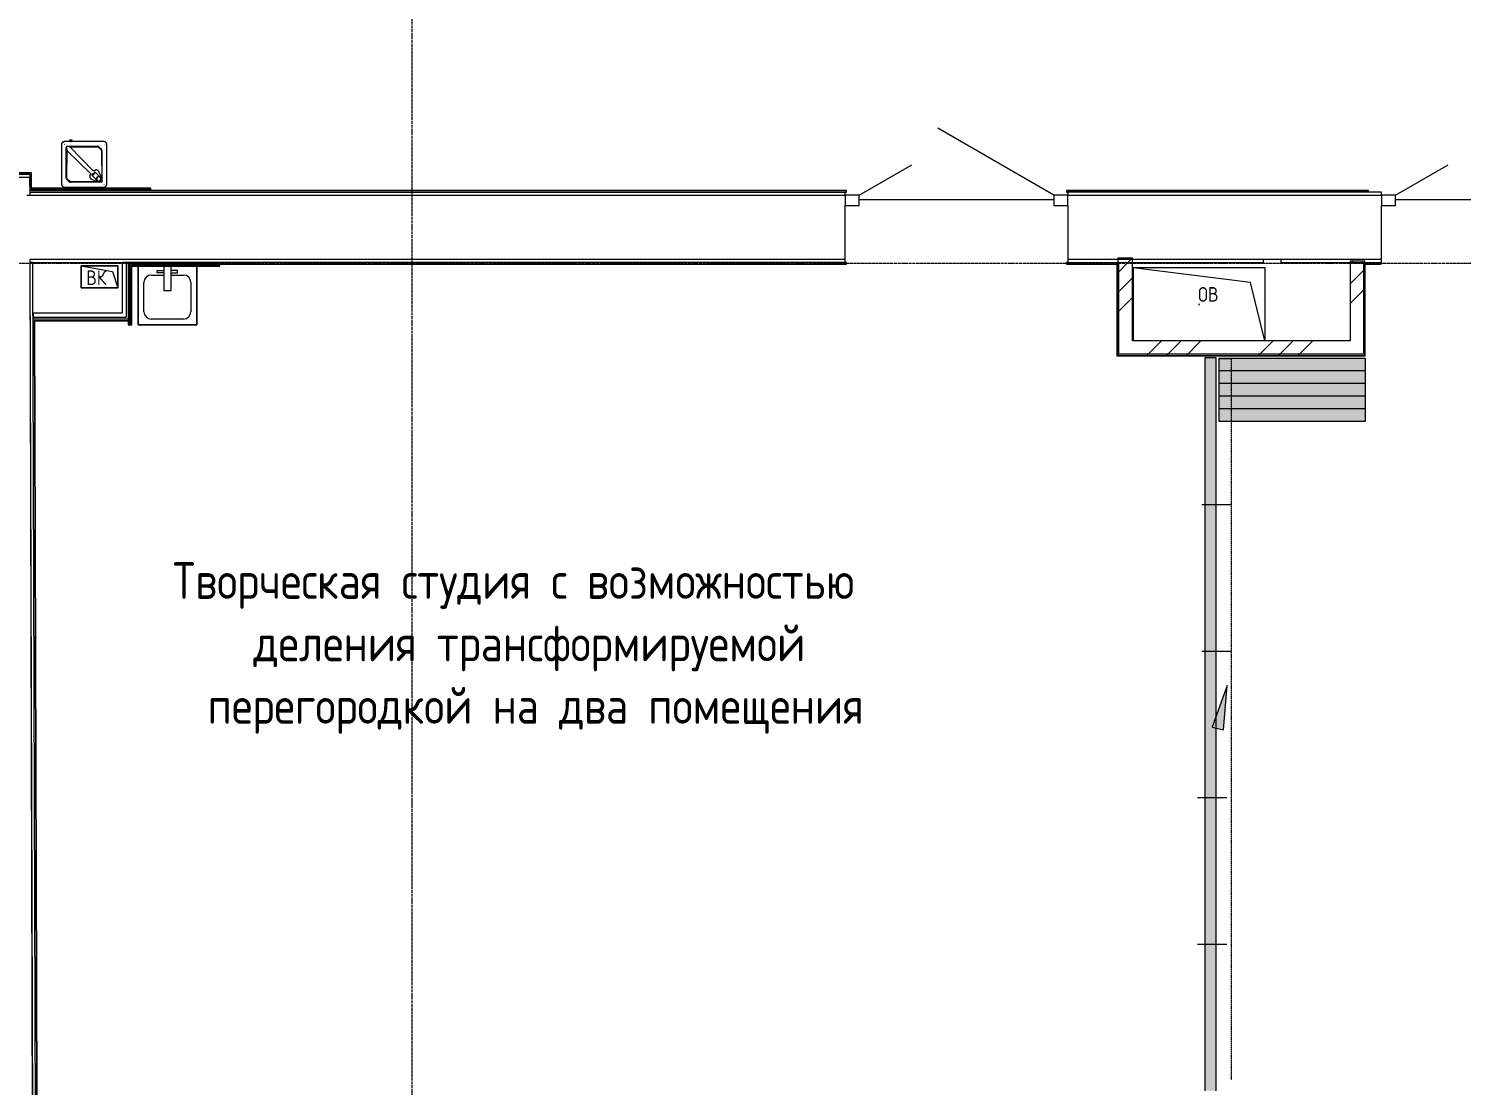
# Model space of a CAD drawing. Header units: millimetres. Extents: x -3929 to 624051, y 52832 to 514950.
# Drawn here: x 179190 to 188967, y 326614 to 333822 of the extents above; entities that cross this region are included whole.
import ezdxf

# ---------------------------------------------------------------- set-up
doc = ezdxf.new("R2010")
doc.units = ezdxf.units.MM
doc.linetypes.add('ADSK_Линия сетки', pattern=[25, 20, -2.5, 0, -2.5])
doc.linetypes.add('ADSK_Осевая', pattern=[14, 10, -2, 0, -2])
for name, color, linetype, lineweight in [('Аннотация', 7, 'Continuous', 18), ('Двери', 7, 'Continuous', 9), ('Марки помещений', 7, 'Continuous', 20), ('Обобщенные модели', 7, 'Continuous', 18), ('Оси', 253, 'Continuous', 9), ('Перекрытие', 7, 'Continuous', 18), ('Сантехника', 7, 'Continuous', 18), ('Стены внутренние', 7, 'Continuous', 18), ('Стены несущие', 7, 'Continuous', 30), ('Стены отделка', 7, 'Continuous', 30), ('Стены штриховка', 7, 'Continuous', 9), ('Узлы', 7, 'Continuous', 18)]:
    doc.layers.add(name, color=color, linetype=linetype, lineweight=lineweight)
doc.layers.add('Линии', color=7, linetype='Continuous', lineweight=9, true_color=0x00a600)
doc.layers.add('стояки', color=7, linetype='Continuous')
doc.styles.add('GOST Common_2', font='GOST_Common.ttf', dxfattribs={"width": 0.9, "height": 250})
doc.styles.add('GOST Common_4', font='GOST_Common.ttf', dxfattribs={"width": 0.9, "height": 200})

# ---------------------------------------------------------------- blocks, each defined once
blk = doc.blocks.new('3 этаж')
at = {"layer": 'Аннотация', "lineweight": 0}
blk.add_hatch(color=253, dxfattribs=at).paths.add_polyline_path([(378108, -80874.7), (378005.4, -81159.4), (378082.5, -81176.3)])
at = {"layer": 'Узлы', "lineweight": 0}
for points in [[(378032, -83639.2), (378032, -78639.2), (377956.4, -78639.2), (377956.4, -83639.2)], [(379050, -78726.5), (379052, -78726.5), (379052, -78642.5), (378052, -78642.5), (378052, -78726.5), (379048, -78726.5)], [(378948, -78812.5), (379052, -78812.5), (379052, -78728.5), (378052, -78728.5), (378052, -78812.5), (378496.7, -78812.5)], [(378948, -78898.5), (379052, -78898.5), (379052, -78814.5), (378052, -78814.5), (378052, -78898.5), (378496.7, -78898.5)], [(378948, -78984.5), (379052, -78984.5), (379052, -78900.5), (378052, -78900.5), (378052, -78984.5), (378496.7, -78984.5)], [(378948, -79070.5), (379052, -79070.5), (379052, -78986.5), (378052, -78986.5), (378052, -79070.5), (378496.7, -79070.5)]]:
    blk.add_hatch(color=253, dxfattribs=at).paths.add_polyline_path(points)
at = {"layer": 'Аннотация', "color": 253, "lineweight": 0}
for p, q in [((378108, -80874.7), (378005.4, -81159.4)), ((378082.5, -81176.3), (378108, -80874.7)), ((378005.4, -81159.4), (378082.5, -81176.3))]:
    blk.add_line(p, q, dxfattribs=at)
at = {"layer": 'Двери', "color": 253, "lineweight": 0}
for p, q in [((376926, -77529.2), (376133.6, -77071.7)), ((375596, -77529.2), (375955.4, -77321.7)), ((379257, -77529.2), (379616.4, -77321.7)), ((375501, -77529.2), (375501, -77599.2)), ((375596, -77529.2), (375501, -77529.2)), ((375501, -77599.2), (375596, -77599.2)), ((375596, -77599.2), (375596, -77529.2)), ((376926, -77529.2), (376926, -77599.2)), ((377021, -77529.2), (376926, -77529.2)), ((376926, -77599.2), (377021, -77599.2)), ((377021, -77599.2), (377021, -77529.2)), ((379162, -77529.2), (379162, -77599.2)), ((379257, -77529.2), (379162, -77529.2)), ((379162, -77599.2), (379257, -77599.2)), ((379257, -77599.2), (379257, -77529.2))]:
    blk.add_line(p, q, dxfattribs=at)
at = {"layer": 'Линии', "color": 253, "lineweight": 0}
for p, q in [((378032, -78639.2), (377956.4, -78639.2)), ((377956.4, -78639.2), (377956.4, -83639.2)), ((378032, -83639.2), (378032, -78639.2)), ((379052, -78642.5), (378052, -78642.5)), ((378052, -78642.5), (378052, -78726.5)), ((378056.4, -78644.6), (378136.4, -78644.6)), ((379052, -78726.5), (379052, -78642.5)), ((378052, -78726.5), (379052, -78726.5)), ((379052, -78728.5), (378052, -78728.5)), ((378052, -78728.5), (378052, -78812.5)), ((379052, -78812.5), (379052, -78728.5)), ((378052, -78812.5), (379052, -78812.5)), ((379052, -78814.5), (378052, -78814.5)), ((378052, -78814.5), (378052, -78898.5)), ((379052, -78898.5), (379052, -78814.5)), ((378052, -78898.5), (379052, -78898.5)), ((379052, -78900.5), (378052, -78900.5)), ((378052, -78900.5), (378052, -78984.5)), ((378052, -78984.5), (379052, -78984.5)), ((379052, -78986.5), (378052, -78986.5)), ((378052, -78986.5), (378052, -79070.5)), ((379052, -78984.5), (379052, -78900.5)), ((379052, -79070.5), (379052, -78986.5)), ((378052, -79070.5), (379052, -79070.5)), ((377934.2, -79639.2), (378134.2, -79639.2)), ((377934.2, -80639.2), (378134.2, -80639.2)), ((377905.7, -81639.2), (378105.7, -81639.2)), ((377905.7, -82639.2), (378105.7, -82639.2))]:
    blk.add_line(p, q, dxfattribs=at)
at = {"layer": 'Линии', "color": 253, "linetype": 'ADSK_Осевая', "lineweight": 0}
blk.add_line((378134.2, -78644.6), (378134.2, -83564.6), dxfattribs=at)
blk.add_line((378134.2, -78644.6), (378134.2, -83564.6), dxfattribs=at)
at = {"layer": 'Обобщенные модели', "color": 253, "lineweight": 0}
for p, q in [((370288, -78162.2), (370288, -78012.2)), ((370288, -78012.2), (370538, -78012.2)), ((370288, -78012.2), (370500.5, -78049.7)), ((370538, -78012.2), (370288, -78012.2)), ((370288, -78012.2), (370288, -78162.2)), ((370538, -78012.2), (370538, -78162.2)), ((370538, -78162.2), (370538, -78012.2)), ((370500.5, -78049.7), (370538, -78162.2)), ((377466.2, -78024.6), (377466.2, -78524.2)), ((378366.2, -78024.6), (377466.2, -78024.6)), ((378266.2, -78124.6), (377466.2, -78024.6)), ((377466.2, -78024.6), (377466.2, -78524.2)), ((378366.2, -78024.6), (377466.2, -78024.6)), ((378366.2, -78524.2), (378366.2, -78024.6)), ((378366.2, -78524.2), (378366.2, -78024.6)), ((370538, -78162.2), (370288, -78162.2)), ((370288, -78162.2), (370538, -78162.2)), ((378366.1, -78524.2), (378266.2, -78124.6))]:
    blk.add_line(p, q, dxfattribs=at)
for centre, start, end in [((370413, -78087.2), 90, 270), ((370413, -78087.2), 105, 180), ((370413, -78087.2), 210, 270), ((370413, -78087.2), 270, 90), ((370413, -78087.2), 330, 75), ((377916.2, -78274.6), 0, 180), ((377916.2, -78274.6), 60, 180), ((377916.2, -78274.6), 180, 0), ((377916.2, -78274.6), 180, 285), ((377916.2, -78274.6), 15, 30)]:
    blk.add_arc(centre, 2.5, start, end, dxfattribs=at)
at = {"layer": 'Оси', "color": 253, "linetype": 'ADSK_Линия сетки', "lineweight": 0}
for p, q in [((372547.6, -89970), (372547.6, -65189.4)), ((351838.9, -77992.4), (418402.9, -77992.4))]:
    blk.add_line(p, q, dxfattribs=at)
at = {"layer": 'Перекрытие', "color": 253, "lineweight": 0}
for p, q in [((375596, -77559.8), (376926, -77559.8)), ((379257, -77559.8), (380587, -77559.8))]:
    blk.add_line(p, q, dxfattribs=at)
at = {"layer": 'Сантехника', "color": 253, "lineweight": 0}
for p, q in [((370153.1, -77183.3), (370153, -77184.1)), ((370153, -77184.1), (370153, -77184.9)), ((370153, -77184.9), (370153, -77185.2)), ((370153, -77185.2), (370153, -77453.2)), ((370153.2, -77182.4), (370153.1, -77183.3)), ((370153.3, -77181.6), (370153.2, -77182.4)), ((370153.5, -77180.8), (370153.3, -77181.6)), ((370153.7, -77179.9), (370153.5, -77180.8)), ((370153.9, -77179.1), (370153.7, -77179.9)), ((370154.2, -77178.3), (370153.9, -77179.1)), ((370154.4, -77177.5), (370154.2, -77178.3)), ((370154.8, -77176.8), (370154.4, -77177.5)), ((370155.1, -77176), (370154.8, -77176.8)), ((370155.5, -77175.3), (370155.1, -77176)), ((370155.9, -77174.5), (370155.5, -77175.3)), ((370156.3, -77173.8), (370155.9, -77174.5)), ((370156.8, -77173.1), (370156.3, -77173.8)), ((370157.3, -77172.4), (370156.8, -77173.1)), ((370157.8, -77171.8), (370157.3, -77172.4)), ((370158.4, -77171.1), (370157.8, -77171.8)), ((370159, -77170.5), (370158.4, -77171.1)), ((370159.6, -77169.9), (370159, -77170.5)), ((370160.2, -77169.4), (370159.6, -77169.9)), ((370160.8, -77168.8), (370160.2, -77169.4)), ((370161.5, -77168.3), (370160.8, -77168.8)), ((370162.2, -77167.8), (370161.5, -77168.3)), ((370162.9, -77167.4), (370162.2, -77167.8)), ((370163.6, -77166.9), (370162.9, -77167.4)), ((370164.3, -77166.5), (370163.6, -77166.9)), ((370165.1, -77166.2), (370164.3, -77166.5)), ((370165.8, -77165.8), (370165.1, -77166.2)), ((370166.6, -77165.5), (370165.8, -77165.8)), ((370167.4, -77165.2), (370166.6, -77165.5)), ((370168.2, -77165), (370167.4, -77165.2)), ((370169, -77164.8), (370168.2, -77165)), ((370169.8, -77164.6), (370169, -77164.8)), ((370170.7, -77164.4), (370169.8, -77164.6)), ((370171.5, -77164.3), (370170.7, -77164.4)), ((370172.3, -77164.2), (370171.5, -77164.3)), ((370171.7, -77182.2), (370173.5, -77182.2)), ((370173.2, -77164.2), (370172.3, -77164.2)), ((370174, -77164.2), (370173.2, -77164.2)), ((370442, -77164.2), (370174, -77164.2)), ((370186.4, -77412.9), (370186.4, -77203.4)), ((370187.6, -77203.4), (370187.6, -77211.3)), ((370187.6, -77211.3), (370187.6, -77211.9)), ((370187.6, -77211.9), (370187.6, -77212.5)), ((370187.6, -77212.5), (370187.7, -77213.1)), ((370187.7, -77213.1), (370187.8, -77213.6)), ((370187.8, -77213.6), (370187.9, -77214.1)), ((370187.9, -77214.1), (370188, -77214.4)), ((370188, -77214.4), (370192.6, -77226.4)), ((370190.6, -77412.9), (370192.6, -77226.4)), ((370192.6, -77226.4), (370351.9, -77380.9)), ((370194.6, -77195.2), (370399.4, -77195.2)), ((370198.3, -77196.4), (370194.6, -77196.4)), ((370194.8, -77195.2), (370196, -77196.4)), ((370196, -77196.4), (370194.8, -77195.2)), ((370198.9, -77196.4), (370198.3, -77196.4)), ((370199.5, -77196.4), (370198.9, -77196.4)), ((370200, -77196.5), (370199.5, -77196.4)), ((370200.6, -77196.5), (370200, -77196.5)), ((370201, -77196.6), (370200.6, -77196.5)), ((370201.4, -77196.7), (370201, -77196.6)), ((370213.5, -77201.4), (370201.4, -77196.7)), ((370208, -77164.1), (370206.5, -77164.1)), ((370207.8, -77154.1), (370208.4, -77154.7)), ((370217.5, -77154.1), (370207.8, -77154.1)), ((370208.4, -77154.7), (370207.8, -77155.3)), ((370207.8, -77155.3), (370208.4, -77155.9)), ((370217.5, -77155.3), (370207.8, -77155.3)), ((370208.4, -77155.9), (370207.8, -77156.5)), ((370207.8, -77156.5), (370208.4, -77157.1)), ((370217.5, -77156.5), (370207.8, -77156.5)), ((370208.4, -77157.1), (370207.8, -77157.7)), ((370207.8, -77157.7), (370208.4, -77158.3)), ((370217.5, -77157.7), (370207.8, -77157.7)), ((370208.4, -77158.3), (370207.8, -77158.9)), ((370207.8, -77158.9), (370208.4, -77159.5)), ((370217.5, -77158.9), (370207.8, -77158.9)), ((370208.4, -77159.5), (370207.8, -77160.1)), ((370207.8, -77160.1), (370208.4, -77160.7)), ((370217.5, -77160.1), (370207.8, -77160.1)), ((370208.4, -77160.7), (370207.8, -77161.3)), ((370207.8, -77161.3), (370208.4, -77161.9)), ((370217.5, -77161.3), (370207.8, -77161.3)), ((370208.4, -77161.9), (370207.8, -77162.5)), ((370207.8, -77162.5), (370208.4, -77163.1)), ((370217.5, -77162.5), (370207.8, -77162.5)), ((370208.4, -77163.1), (370207.8, -77163.7)), ((370207.8, -77163.7), (370208.4, -77164.3)), ((370217.5, -77163.7), (370207.8, -77163.7)), ((370207.8, -77164.1), (370209.1, -77164.1)), ((370217.5, -77154.7), (370208.4, -77154.7)), ((370217.5, -77155.9), (370208.4, -77155.9)), ((370217.5, -77157.1), (370208.4, -77157.1)), ((370217.5, -77158.3), (370208.4, -77158.3)), ((370217.5, -77159.5), (370208.4, -77159.5)), ((370217.5, -77160.7), (370208.4, -77160.7)), ((370217.5, -77161.9), (370208.4, -77161.9)), ((370217.5, -77163.1), (370208.4, -77163.1)), ((370210, -77154.1), (370217.5, -77154.1)), ((370214.8, -77164.1), (370212, -77164.1)), ((370213.5, -77201.4), (370399.4, -77199.8)), ((370370, -77362.8), (370213.5, -77201.4)), ((370215.3, -77164.1), (370219.7, -77164.1)), ((370215.3, -77164.1), (370219.7, -77164.1)), ((370217.5, -77154.1), (370225, -77154.1)), ((370227.2, -77154.1), (370217.5, -77154.1)), ((370226.7, -77154.7), (370217.5, -77154.7)), ((370227.2, -77155.3), (370217.5, -77155.3)), ((370226.7, -77155.9), (370217.5, -77155.9)), ((370227.2, -77156.5), (370217.5, -77156.5)), ((370226.7, -77157.1), (370217.5, -77157.1)), ((370227.2, -77157.7), (370217.5, -77157.7)), ((370226.7, -77158.3), (370217.5, -77158.3)), ((370227.2, -77158.9), (370217.5, -77158.9)), ((370226.7, -77159.5), (370217.5, -77159.5)), ((370227.2, -77160.1), (370217.5, -77160.1)), ((370226.7, -77160.7), (370217.5, -77160.7)), ((370227.2, -77161.3), (370217.5, -77161.3)), ((370226.7, -77161.9), (370217.5, -77161.9)), ((370227.2, -77162.5), (370217.5, -77162.5)), ((370226.7, -77163.1), (370217.5, -77163.1)), ((370227.2, -77163.7), (370217.5, -77163.7)), ((370223, -77164.1), (370220.3, -77164.1)), ((370225.9, -77164.1), (370227.2, -77164.1)), ((370226.7, -77154.7), (370227.2, -77154.1)), ((370227.2, -77155.3), (370226.7, -77154.7)), ((370226.7, -77155.9), (370227.2, -77155.3)), ((370227.2, -77156.5), (370226.7, -77155.9)), ((370226.7, -77157.1), (370227.2, -77156.5)), ((370227.2, -77157.7), (370226.7, -77157.1)), ((370226.7, -77158.3), (370227.2, -77157.7)), ((370227.2, -77158.9), (370226.7, -77158.3)), ((370226.7, -77159.5), (370227.2, -77158.9)), ((370227.2, -77160.1), (370226.7, -77159.5)), ((370226.7, -77160.7), (370227.2, -77160.1)), ((370227.2, -77161.3), (370226.7, -77160.7)), ((370226.7, -77161.9), (370227.2, -77161.3)), ((370227.2, -77162.5), (370226.7, -77161.9)), ((370226.7, -77163.1), (370227.2, -77162.5)), ((370227.2, -77163.7), (370226.7, -77163.1)), ((370226.7, -77164.3), (370227.2, -77163.7)), ((370228.5, -77164.1), (370227, -77164.1)), ((370406.1, -77202.5), (370422.5, -77218.5)), ((370409.3, -77199.3), (370425.5, -77215.5)), ((370425.5, -77225.4), (370427.8, -77438.9)), ((370429.6, -77225.4), (370429.6, -77440.8)), ((370442.2, -77164.2), (370442, -77164.2)), ((370443.1, -77164.2), (370442.2, -77164.2)), ((370443.9, -77164.2), (370443.1, -77164.2)), ((370444.8, -77164.3), (370443.9, -77164.2)), ((370445.6, -77164.5), (370444.8, -77164.3)), ((370445, -77184.6), (370445, -77182.8)), ((370446.4, -77164.6), (370445.6, -77164.5)), ((370445.9, -77182.2), (370447.5, -77182.2)), ((370447.2, -77164.8), (370446.4, -77164.6)), ((370448, -77165), (370447.2, -77164.8)), ((370447.8, -77182.8), (370447.8, -77184)), ((370448.8, -77165.3), (370448, -77165)), ((370449.6, -77165.6), (370448.8, -77165.3)), ((370450.4, -77165.9), (370449.6, -77165.6)), ((370451.2, -77166.3), (370450.4, -77165.9)), ((370451.9, -77166.6), (370451.2, -77166.3)), ((370452.7, -77167), (370451.9, -77166.6)), ((370453.4, -77167.5), (370452.7, -77167)), ((370454.1, -77168), (370453.4, -77167.5)), ((370454.7, -77168.4), (370454.1, -77168)), ((370455.4, -77169), (370454.7, -77168.4)), ((370456, -77169.5), (370455.4, -77169)), ((370456.7, -77170.1), (370456, -77169.5)), ((370457.2, -77170.7), (370456.7, -77170.1)), ((370457.8, -77171.3), (370457.2, -77170.7)), ((370458.3, -77171.9), (370457.8, -77171.3)), ((370458.9, -77172.6), (370458.3, -77171.9)), ((370459.4, -77173.3), (370458.9, -77172.6)), ((370459.8, -77174), (370459.4, -77173.3)), ((370460.2, -77174.7), (370459.8, -77174)), ((370460.6, -77175.5), (370460.2, -77174.7)), ((370461, -77176.2), (370460.6, -77175.5)), ((370461.4, -77177), (370461, -77176.2)), ((370461.7, -77177.8), (370461.4, -77177)), ((370462, -77178.5), (370461.7, -77177.8)), ((370462.2, -77179.4), (370462, -77178.5)), ((370462.4, -77180.2), (370462.2, -77179.4)), ((370462.6, -77181), (370462.4, -77180.2)), ((370462.8, -77181.8), (370462.6, -77181)), ((370462.9, -77182.6), (370462.8, -77181.8)), ((370463, -77183.5), (370462.9, -77182.6)), ((370463, -77184.3), (370463, -77183.5)), ((370463, -77185.2), (370463, -77184.3)), ((370463, -77453.2), (370463, -77185.2)), ((370204.3, -77436.7), (370190.5, -77422.8)), ((370207.1, -77433.9), (370193.4, -77419.9)), ((370358, -77419.7), (370391.4, -77434.7)), ((370362, -77394.3), (370362.1, -77393.7)), ((370362.1, -77394.8), (370362, -77394.3)), ((370362.1, -77393.7), (370362.4, -77393.1)), ((370362.2, -77395.3), (370362.1, -77394.8)), ((370362.5, -77395.7), (370362.2, -77395.3)), ((370362.4, -77393.1), (370366, -77387.2)), ((370362.5, -77395.6), (370365.4, -77398.5)), ((370365.6, -77398.3), (370362.5, -77395.7)), ((370366, -77387.2), (370370.7, -77381.8)), ((370370.7, -77381.8), (370376.1, -77377.2)), ((370382.7, -77415.1), (370374.8, -77407.1)), ((370376.1, -77377.2), (370381.9, -77373.5)), ((370381.9, -77373.5), (370382.5, -77373.3)), ((370382.5, -77373.3), (370383.1, -77373.2)), ((370384.2, -77416.6), (370382.7, -77415.1)), ((370383.1, -77373.2), (370383.7, -77373.2)), ((370383.7, -77373.2), (370384.2, -77373.4)), ((370384.2, -77373.4), (370384.5, -77373.7)), ((370393.4, -77425.8), (370384.2, -77416.6)), ((370387.4, -77376.6), (370384.4, -77373.6)), ((370384.5, -77373.7), (370387.2, -77376.8)), ((370393.6, -77429.5), (370389.4, -77414)), ((370389.6, -77413), (370401.1, -77401)), ((370390.5, -77415.1), (370394.7, -77430.6)), ((370402.2, -77402.2), (370390.8, -77414.2)), ((370393.8, -77429.9), (370395, -77431)), ((370395.1, -77385), (370398.4, -77388.3)), ((370396, -77385.9), (370403.9, -77393.8)), ((370402, -77400.7), (370417.8, -77404.2)), ((370418.9, -77405.3), (370403.1, -77401.9)), ((370403.9, -77393.8), (370405.5, -77395.4)), ((370405.5, -77395.4), (370414.1, -77404)), ((370423.6, -77402.5), (370408.6, -77369.1)), ((370412.2, -77434.4), (370423.6, -77422.4)), ((370419.4, -77405.6), (370418.3, -77404.4)), ((370423.8, -77421.5), (370419.6, -77406)), ((370153, -77453.2), (370153, -77454)), ((370153, -77454), (370153.1, -77454.8)), ((370153.1, -77454.8), (370153.2, -77455.7)), ((370153.2, -77455.7), (370153.3, -77456.5)), ((370153.3, -77456.5), (370153.4, -77457.3)), ((370153.4, -77457.3), (370153.6, -77458.1)), ((370153.6, -77458.1), (370153.8, -77459)), ((370153.8, -77459), (370154.1, -77459.8)), ((370154.1, -77459.8), (370154.4, -77460.6)), ((370154.4, -77460.6), (370154.7, -77461.3)), ((370154.7, -77461.3), (370155, -77462.1)), ((370155, -77462.1), (370155.4, -77462.9)), ((370155.4, -77462.9), (370155.8, -77463.6)), ((370155.8, -77463.6), (370156.2, -77464.3)), ((370156.2, -77464.3), (370156.7, -77465)), ((370156.7, -77465), (370157.2, -77465.7)), ((370157.2, -77465.7), (370157.7, -77466.4)), ((370157.7, -77466.4), (370158.2, -77467)), ((370158.2, -77467), (370158.8, -77467.6)), ((370158.8, -77467.6), (370159.4, -77468.2)), ((370159.4, -77468.2), (370160, -77468.8)), ((370160, -77468.8), (370160.6, -77469.3)), ((370160.6, -77469.3), (370161.3, -77469.9)), ((370161.3, -77469.9), (370162, -77470.4)), ((370162, -77470.4), (370162.7, -77470.8)), ((370162.7, -77470.8), (370163.4, -77471.3)), ((370163.4, -77471.3), (370164.1, -77471.7)), ((370164.1, -77471.7), (370164.9, -77472.1)), ((370164.9, -77472.1), (370165.6, -77472.4)), ((370165.6, -77472.4), (370166.4, -77472.7)), ((370166.4, -77472.7), (370167.2, -77473)), ((370167.2, -77473), (370168, -77473.3)), ((370168, -77473.3), (370168.8, -77473.5)), ((370168.3, -77454.4), (370168.3, -77455.5)), ((370170.1, -77456.2), (370168.5, -77456.2)), ((370168.8, -77473.5), (370169.6, -77473.7)), ((370169.6, -77473.7), (370170.5, -77473.8)), ((370170.5, -77473.8), (370171.3, -77474)), ((370171, -77453.7), (370171, -77455.5)), ((370171.3, -77474), (370172.1, -77474.1)), ((370172.1, -77474.1), (370173, -77474.1)), ((370173, -77474.1), (370173.8, -77474.2)), ((370173.8, -77474.2), (370174, -77474.2)), ((370174, -77474.2), (370442, -77474.2)), ((370427.8, -77438.9), (370214.2, -77437)), ((370429.6, -77440.8), (370214.2, -77440.8)), ((370395.4, -77431.3), (370411.2, -77434.7)), ((370427.8, -77438.9), (370429.6, -77440.8)), ((370442, -77474.2), (370442.9, -77474.1)), ((370444.4, -77456.2), (370442.5, -77456.2)), ((370442.9, -77474.1), (370443.7, -77474.1)), ((370443.7, -77474.1), (370444.5, -77474)), ((370444.5, -77474), (370445.4, -77473.9)), ((370445.4, -77473.9), (370446.2, -77473.7)), ((370446.2, -77473.7), (370447, -77473.6)), ((370447, -77473.6), (370447.8, -77473.3)), ((370447.8, -77473.3), (370448.6, -77473.1)), ((370448.6, -77473.1), (370449.4, -77472.8)), ((370449.4, -77472.8), (370450.2, -77472.5)), ((370450.2, -77472.5), (370451, -77472.2)), ((370451, -77472.2), (370451.7, -77471.8)), ((370451.7, -77471.8), (370452.5, -77471.4)), ((370452.5, -77471.4), (370453.2, -77470.9)), ((370453.2, -77470.9), (370453.9, -77470.5)), ((370453.9, -77470.5), (370454.6, -77470)), ((370454.6, -77470), (370455.2, -77469.5)), ((370455.2, -77469.5), (370455.9, -77468.9)), ((370455.9, -77468.9), (370456.5, -77468.4)), ((370456.5, -77468.4), (370457.1, -77467.8)), ((370457.1, -77467.8), (370457.7, -77467.2)), ((370457.7, -77467.2), (370458.2, -77466.5)), ((370458.2, -77466.5), (370458.7, -77465.9)), ((370458.7, -77465.9), (370459.2, -77465.2)), ((370459.2, -77465.2), (370459.7, -77464.5)), ((370459.7, -77464.5), (370460.1, -77463.8)), ((370460.1, -77463.8), (370460.5, -77463.1)), ((370460.5, -77463.1), (370460.9, -77462.3)), ((370460.9, -77462.3), (370461.3, -77461.5)), ((370461.3, -77461.5), (370461.6, -77460.8)), ((370461.6, -77460.8), (370461.9, -77460)), ((370461.9, -77460), (370462.1, -77459.2)), ((370462.1, -77459.2), (370462.4, -77458.4)), ((370462.4, -77458.4), (370462.6, -77457.5)), ((370462.6, -77457.5), (370462.7, -77456.7)), ((370462.7, -77456.7), (370462.8, -77455.9)), ((370462.8, -77455.9), (370462.9, -77455.1)), ((370462.9, -77455.1), (370463, -77454.2)), ((370463, -77453.4), (370463, -77453.2)), ((370463, -77454.2), (370463, -77453.4)), ((370676.2, -78014.8), (370676.2, -78414.2)), ((370676.2, -78414.2), (370676.2, -78014.8)), ((370851.2, -78014.8), (370851.2, -78179.2)), ((370901.2, -78179.2), (370901.2, -78014.8)), ((371076.2, -78414.2), (371076.2, -78014.8)), ((371076.2, -78014.8), (371076.2, -78414.2)), ((370766.2, -78074.2), (370851.2, -78074.2)), ((370806.2, -78044.2), (370851.2, -78044.2)), ((370806.2, -78059.2), (370806.2, -78044.2)), ((370851.2, -78059.2), (370806.2, -78059.2)), ((370946.2, -78044.2), (370901.2, -78044.2)), ((370901.2, -78059.2), (370946.2, -78059.2)), ((370901.2, -78074.2), (370986.2, -78074.2)), ((370946.2, -78059.2), (370946.2, -78044.2)), ((370716.2, -78324.2), (370716.2, -78124.2)), ((370851.2, -78179.2), (370901.2, -78179.2)), ((371036.2, -78124.2), (371036.2, -78324.2)), ((370986.2, -78374.2), (370766.2, -78374.2)), ((370676.2, -78414.2), (371076.2, -78414.2)), ((371076.2, -78414.2), (370676.2, -78414.2))]:
    blk.add_line(p, q, dxfattribs=at)
for centre, radius, start, end in [((370174, -77185.2), 21, 140.28399, 180), ((370174, -77185.2), 21, 113.6771, 135.81499), ((370171, -77179.7), 13, 122.03461, 132.06008), ((370174, -77185.2), 21, 102.50393, 111.37371), ((370174, -77185.2), 21, 90, 97.61716), ((370194.6, -77203.4), 8.25, 90, 180), ((370194.6, -77203.4), 7.05, 90, 180), ((370399.4, -77209.2), 14, 45, 90), ((370415.6, -77225.4), 14, 0, 45), ((370442, -77185.2), 21, 50.28399, 90), ((370442, -77185.2), 21, 23.6771, 45.81499), ((370442, -77185.2), 21, 12.50393, 21.37371), ((370442, -77185.2), 21, 0, 7.61716), ((370200.4, -77412.9), 14, 180, 225), ((370174, -77453.2), 21, 180, 187.61716), ((370174, -77453.2), 21, 192.50393, 201.37371), ((370174, -77453.2), 21, 203.6771, 225.81499), ((370174, -77453.2), 21, 232.28586, 270), ((370214.2, -77426.8), 14, 225, 270), ((370442, -77453.2), 21, 270, 277.61716), ((370442, -77453.2), 21, 282.50393, 291.37371), ((370442, -77453.2), 21, 293.6771, 315.81499), ((370445, -77458.7), 13, 302.03461, 312.06008), ((370442, -77453.2), 21, 320.28399, 0), ((370766.2, -78124.2), 50, 90, 180), ((370986.2, -78124.2), 50, 0, 90), ((370766.2, -78324.2), 50, 180, 270), ((370986.2, -78324.2), 50, 270, 0)]:
    blk.add_arc(centre, radius, start, end, dxfattribs=at)
for centre, major_axis, ratio, start_param, end_param in [((370367.6, -77396.4), (2.12, 2.12), 0.669131, 2.016204, 3.199065), ((370388.9, -77400), (22.7, 22.7), 0.669131, 1.125389, 2.016204), ((370143.9, -77638), (230.9, 230.9), 0.669131, 0, 0.057472), ((370385.3, -77378.7), (2.12, 2.12), 0.669131, 6.225713, 7.408574), ((370626.9, -77155), (230.9, 230.9), 0.669131, 3.08412, 3.141593), ((370390.3, -77413.7), (0.707, 0.707), 0.951057, 1.595877, 2.643074), ((370391.5, -77414.8), (0.707, 0.707), 0.951057, 1.595877, 2.643074), ((370407.2, -77418.3), (10.9, 10.9), 0.951057, 1.570796, 4.712389), ((370407.2, -77418.3), (10.9, 10.9), 0.951057, 4.712389, 7.853982), ((370401.7, -77401.7), (0.707, 0.707), 0.951057, 0.548679, 1.595877), ((370402.9, -77402.8), (0.707, 0.707), 0.951057, 0.548679, 1.595877), ((370418.7, -77406.3), (0.707, 0.707), 0.951057, 5.784667, 6.831864), ((370422.9, -77421.8), (0.707, 0.707), 0.951057, 4.737469, 5.784667), ((370395.7, -77430.3), (0.691, 0.691), 0.951057, 2.643074, 3.690272), ((370411.5, -77433.8), (0.707, 0.707), 0.951057, 3.690272, 4.737469)]:
    blk.add_ellipse(centre, major_axis=major_axis, ratio=ratio, start_param=start_param, end_param=end_param, dxfattribs=at)
for points in [[(370399.4, -77199.8), (370400.3, -77199.8), (370401.9, -77200), (370404.2, -77200.9), (370405.5, -77201.9), (370406.1, -77202.5)], [(370422.5, -77218.5), (370423.2, -77219.1), (370424.2, -77220.4), (370425.3, -77222.8), (370425.5, -77224.5), (370425.5, -77225.4)], [(370193.4, -77419.9), (370192.8, -77419.3), (370191.8, -77417.9), (370190.8, -77415.5), (370190.6, -77413.8), (370190.6, -77412.9)], [(370352, -77387.6), (370350.8, -77388.8), (370348.9, -77391.3), (370346.9, -77395.7), (370346.1, -77400.4), (370346.4, -77405.3), (370347.8, -77409.9), (370350.3, -77414), (370353.8, -77417.4), (370356.5, -77419), (370358, -77419.7)], [(370379.8, -77360.4), (370378.6, -77361.1), (370377.6, -77361.9), (370376.6, -77362.9)], [(370408.6, -77369.1), (370408, -77367.6), (370406.3, -77364.9), (370402.9, -77361.4), (370398.8, -77358.9), (370394.3, -77357.5), (370389.5, -77357.1), (370384.7, -77357.9), (370381.8, -77359.2), (370380.4, -77360)], [(370214.2, -77437), (370213.3, -77437), (370211.6, -77436.7), (370209.1, -77435.7), (370207.7, -77434.6), (370207.1, -77433.9)]]:
    blk.add_open_spline(points, degree=3, dxfattribs=at)
for points, knots in [([(370351.9, -77380.9), (370352.5, -77381.4), (370353.2, -77382.5), (370353.4, -77384.2), (370353.2, -77385.9), (370352.6, -77387), (370352, -77387.6)], [-1, -1, -1, -1, -0.666667, -0.5, -0.333333, 0, 0, 0, 0]), ([(370376.6, -77362.9), (370376, -77363.5), (370374.9, -77364.1), (370373.3, -77364.3), (370371.6, -77364), (370370.6, -77363.4), (370370, -77362.8)], [-1, -1, -1, -1, -0.666667, -0.5, -0.333333, 0, 0, 0, 0]), ([(370412.6, -77434.1), (370413.1, -77433.8), (370417, -77431.7), (370420.8, -77427.8), (370423.1, -77423.6), (370423.4, -77422.8)], [-0.6261625, -0.6261625, -0.6261625, -0.6261625, -0.6, -0.4, -0.3568135, -0.3568135, -0.3568135, -0.3568135]), ([(370424, -77421.5), (370424.2, -77420.9), (370425.1, -77418.5), (370425.9, -77414), (370425.6, -77408), (370424.4, -77404.3), (370423.6, -77402.5)], [-0.3326134, -0.3326134, -0.3326134, -0.3326134, -0.3, -0.2, -0.1, 0, 0, 0, 0]), ([(370391.4, -77434.7), (370393.2, -77435.5), (370396.9, -77436.7), (370403.7, -77437.1), (370408.5, -77435.9), (370411.1, -77434.8)], [-1, -1, -1, -1, -0.9, -0.8, -0.6559474, -0.6559474, -0.6559474, -0.6559474])]:
    blk.add_open_spline(points, degree=3, knots=knots, dxfattribs=at)
at = {"layer": 'Стены внутренние', "color": 253, "linetype": 'Continuous', "lineweight": 0}
for p, q in [((377362.2, -78058.2), (377451.2, -77969.2)), ((378948, -77999), (378967.9, -77979.2)), ((377362.2, -78193.1), (377462.2, -78093.1)), ((378948, -78133.9), (379048, -78033.9)), ((378948, -78268.9), (379048, -78168.9)), ((377362.2, -78328), (377462.2, -78228)), ((377559.5, -78624.2), (377659.5, -78524.2)), ((377694.5, -78624.2), (377794.5, -78524.2)), ((377829.4, -78624.2), (377929.4, -78524.2)), ((378322.9, -78624.2), (378422.9, -78524.2)), ((378457.8, -78624.2), (378557.8, -78524.2)), ((378592.7, -78624.2), (378692.7, -78524.2))]:
    blk.add_line(p, q, dxfattribs=at)
at = {"layer": 'Стены несущие', "color": 253, "lineweight": 0}
for p, q in [((369938.6, -77408), (369498.6, -77409.2)), ((369938.9, -77529.2), (369938.6, -77408)), ((369938.9, -77529.2), (372252, -77529.2)), ((372252, -77529.2), (375501, -77529.2)), ((375501, -77969.2), (375501, -77599.2)), ((377021, -77529.2), (379162, -77529.2)), ((377021, -77599.2), (377021, -77969.2)), ((379162, -77969.2), (379162, -77599.2)), ((370712, -77969.2), (369940.1, -77969.2)), ((369956.2, -83889.5), (369940.1, -77969.2)), ((375501, -77969.2), (370712, -77969.2)), ((379162, -77969.2), (377021, -77969.2)), ((377462.2, -77959.8), (377362.2, -77959.8)), ((377362.2, -77959.8), (377362.2, -78624.2)), ((377462.2, -78524.2), (377462.2, -77959.8)), ((379048, -77979.2), (378948, -77979.2)), ((378948, -77979.2), (378948, -78524.2)), ((379048, -78624.2), (379048, -77979.2)), ((378948, -78524.2), (377462.2, -78524.2)), ((377362.2, -78624.2), (379048, -78624.2))]:
    blk.add_line(p, q, dxfattribs=at)
at = {"layer": 'Стены отделка', "color": 253, "lineweight": 0}
for p, q in [((369948, -77377.2), (369468.5, -77377.2)), ((369938, -77389.2), (369478.6, -77389.2)), ((369938, -77389.2), (369938, -77529.2)), ((369950, -77481.2), (369950, -77379.2)), ((369938, -77509.2), (372252, -77509.2)), ((370763.2, -77481.2), (369950, -77481.2)), ((370763.2, -77497.2), (370763.2, -77481.2)), ((375511, -77497.2), (370763.2, -77497.2)), ((375501, -77529.2), (375501, -77509.2)), ((375501, -77509.2), (375511, -77509.2)), ((375511, -77509.2), (375511, -77497.2)), ((379072, -77497.2), (377011, -77497.2)), ((377011, -77497.2), (377011, -77509.2)), ((377011, -77509.2), (377021, -77509.2)), ((377021, -77509.2), (377021, -77529.2)), ((379072, -77509.2), (379072, -77497.2)), ((379162, -77509.2), (379072, -77509.2)), ((379162, -77529.2), (379162, -77509.2)), ((369918, -77529.2), (369938, -77529.2)), ((369940.1, -77969.2), (369938, -77969.2)), ((369938, -77969.2), (369938, -77989.2)), ((369938, -77989.2), (371233, -77989.2)), ((369958.6, -77989.1), (369938.6, -77989.2)), ((369938.6, -77989.2), (369956.2, -83888)), ((369976.1, -83869.2), (369958.6, -77989.1)), ((370568, -77989.8), (370568, -78334.8)), ((371233, -77989.8), (370568, -77989.8)), ((370608, -77989.8), (370608, -78414.8)), ((370633, -78414.8), (370633, -78014.8)), ((370633, -78014.8), (371233, -78014.8)), ((371233, -77989.2), (371233, -77989.8)), ((371233, -78001.2), (375511, -78001.2)), ((371233, -78014.8), (371233, -78001.2)), ((375501, -77989.2), (375501, -77969.2)), ((375511, -77989.2), (375501, -77989.2)), ((375511, -78001.2), (375511, -77989.2)), ((377021, -77989.2), (377011, -77989.2)), ((377011, -77989.2), (377011, -78001.2)), ((377011, -78001.2), (377356.2, -78001.2)), ((377021, -77969.2), (377021, -77989.2)), ((377356.2, -78001.2), (377356.2, -78624.2)), ((377368.2, -77989.2), (378355.3, -77989.2)), ((377368.2, -78614.2), (377368.2, -77989.2)), ((378355.3, -77989.2), (378355.3, -77969.2)), ((378475.3, -77969.2), (378475.3, -77989.2)), ((378475.3, -77989.2), (379162, -77989.2)), ((379038, -77989.2), (379038, -78614.2)), ((379050, -78001.2), (379158, -78001.2)), ((379050, -78624.2), (379050, -78001.2)), ((379158, -78001.2), (379158, -77989.2)), ((379162, -77989.2), (379162, -77969.2)), ((370568, -78334.8), (369959.2, -78334.8)), ((369959.2, -78334.8), (369959.2, -78374.8)), ((370608, -78374.8), (369959.2, -78374.8)), ((369971.8, -78386.8), (370608, -78386.8)), ((369987.5, -83677.2), (369971.8, -78386.8)), ((370608, -78414.8), (370633, -78414.8)), ((377358.2, -78626.2), (379048, -78626.2)), ((379038, -78614.2), (377368.2, -78614.2))]:
    blk.add_line(p, q, dxfattribs=at)
at = {"layer": 'Стены штриховка', "color": 253, "lineweight": 0}
for p, q in [((369950, -77379.2), (369466.5, -77379.2)), ((369950, -77377.2), (369948, -77377.2)), ((369948, -77499.2), (369948, -77377.2)), ((369950, -77379.2), (369950, -77377.2)), ((370763.2, -77490.2), (369948, -77490.2)), ((375511, -77499.2), (369948, -77499.2)), ((369950, -77481.2), (369950, -77490.2)), ((370763.2, -77497.2), (370763.2, -77499.2)), ((372252, -77509.2), (375501, -77509.2)), ((379072, -77499.2), (377011, -77499.2)), ((379072, -77509.2), (377021, -77509.2)), ((370595, -77989.8), (370595, -78361.8)), ((370618, -78414.8), (370618, -77999.8)), ((371233, -77999.8), (370618, -77999.8)), ((370624, -78414.8), (370624, -78005.8)), ((371233, -78005.8), (370624, -78005.8)), ((375501, -77989.2), (371233, -77989.2)), ((371233, -77999.2), (375511, -77999.2)), ((371233, -77999.2), (371233, -78001.2)), ((377011, -77999.2), (377358.2, -77999.2)), ((377021, -77989.2), (377368.2, -77989.2)), ((377358.2, -77999.2), (377358.2, -78626.2)), ((379048, -77999.2), (379158, -77999.2)), ((369959.2, -78361.8), (370595, -78361.8)), ((369969.8, -78384.8), (370608, -78384.8)), ((369985.5, -83679.2), (369969.8, -78384.8)), ((377356.2, -78624.2), (379050, -78624.2)), ((377356.2, -78624.2), (377356.2, -78626.2)), ((377356.2, -78626.2), (377358.2, -78626.2)), ((379048, -78626.2), (379048, -78624.2)), ((379048, -78626.2), (379050, -78626.2)), ((379050, -78626.2), (379050, -78624.2))]:
    blk.add_line(p, q, dxfattribs=at)
at = {"layer": 'Аннотация', "color": 253, "lineweight": 0, "style": 'GOST Common_4', "width": 0.9}
for s, p in [('ВК', (370322, -78142.5)), ('ОВ', (377909.5, -78256.3))]:
    blk.add_text(s, height=100, dxfattribs=at).set_placement(p)
at = {"layer": 'Марки помещений', "color": 253, "lineweight": 0, "style": 'GOST Common_2', "width": 0.9}
for s, p in [('Творческая студия с возможностью', (370913.5, -80283.3)), ('деления трансформируемой', (371463.1, -80709.5)), ('перегородкой на два помещения', (371149.8, -81135.6))]:
    blk.add_text(s, height=250, dxfattribs=at).set_placement(p)

msp = doc.modelspace()

# ---------------------------------------------------------------- block references
at = {"layer": 'стояки', "color": 5, "lineweight": 40}
msp.add_blockref('3 этаж', (-190738.98, 410215.433), dxfattribs=at)

doc.saveas('drawing.dxf')
